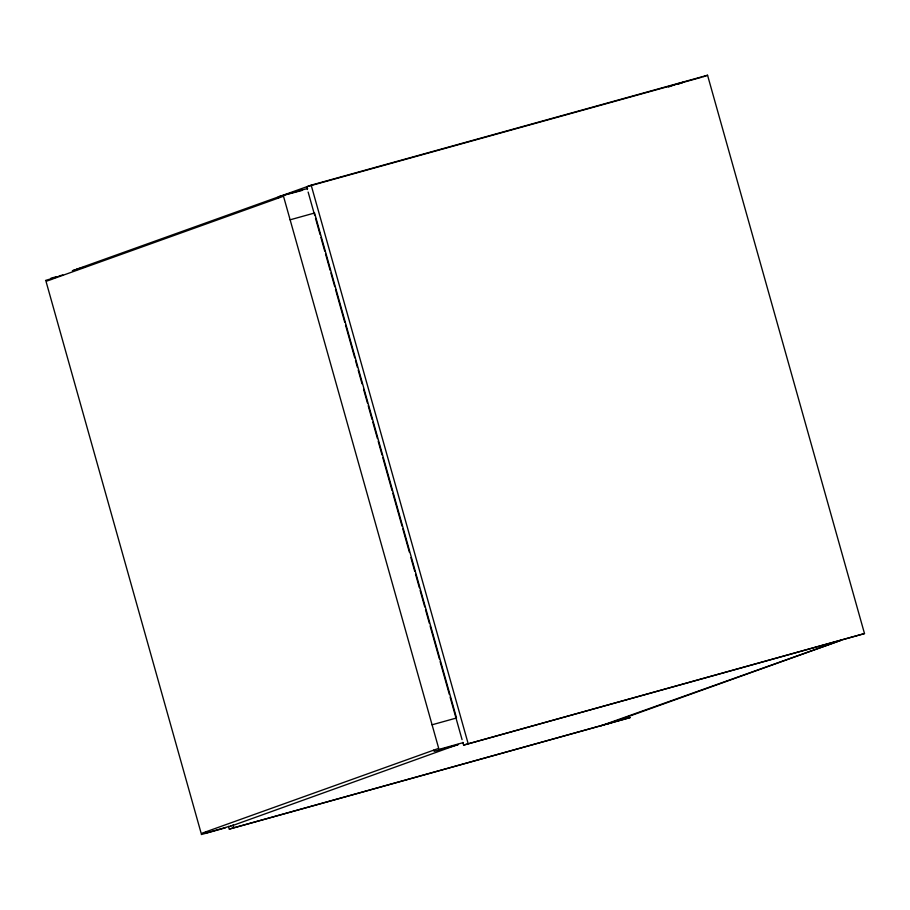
<?xml version="1.0" encoding="UTF-8"?>
<svg xmlns="http://www.w3.org/2000/svg" width="910" height="910" viewBox="0 0 910 910"><rect width="100%" height="100%" fill="white"/><g stroke="black" fill="none" stroke-linecap="round" stroke-linejoin="round"><path stroke-width="1.36" d="M283.431 195.172L307.671 188.45M45.523 280.439L57.523 276.856M225.521 827.827L201.281 834.55M206.251 831.683L206.843 832.855L230.776 825.95M230.605 826.269L458.174 744.437M462.826 742.378L463.599 745.108L864.5 633.576L707.559 75.246L311.174 185.162L72.356 270.759L77.828 269.246M290.119 219.81L314.576 213.008L456.524 717.99L432.068 724.792M668.361 87.03L675.163 84.596M678.303 84.061L682.307 82.628M703.055 76.861L707.559 75.246M229.297 829.09L630.198 717.558L229.297 829.09L228.535 826.36M463.599 745.108L864.5 633.576M601.123 725.714L840.578 640.481L608.403 723.7M676.357 84.164L683.637 82.15M701.678 77.236L306.659 186.777L307.432 189.519M76.872 269.144L85.085 266.869M56.227 276.776L50.949 278.244L51.051 279.552M58.866 276.048L62.824 274.945M458.003 744.755L434.241 751.341L433.649 750.17M439.223 749.339L463.429 742.56M302.427 190.326L278.346 196.731L278.46 198.039M311.174 185.162L468.115 743.493M308.137 192.055L314.735 215.522M315.508 218.252L320.127 234.678M320.889 237.419L324.733 251.103M325.507 253.833L330.125 270.259M330.899 273L334.743 286.684M335.506 289.414L344.742 322.254M345.516 324.995L354.741 357.835M355.514 360.576L357.437 367.412M358.199 370.154L362.055 383.838M363.59 389.309L367.435 402.993M368.209 405.735L372.053 419.419M372.816 422.16L377.434 438.575M378.207 441.316L382.052 455M382.826 457.741L392.051 490.581M392.824 493.311L402.049 526.162M402.823 528.892L409.363 552.165M410.899 557.637L414.744 571.321M415.517 574.051L419.362 587.735M420.136 590.476L424.754 606.902M425.516 609.632L429.361 623.316M430.134 626.057L439.371 658.897M440.133 661.638L449.369 694.478M450.132 697.219L462.064 739.637M233.04 824.744L233.813 827.474M283.499 196.23L46.012 281.361L201.212 833.492L438.7 748.361L283.499 196.23"/></g></svg>
